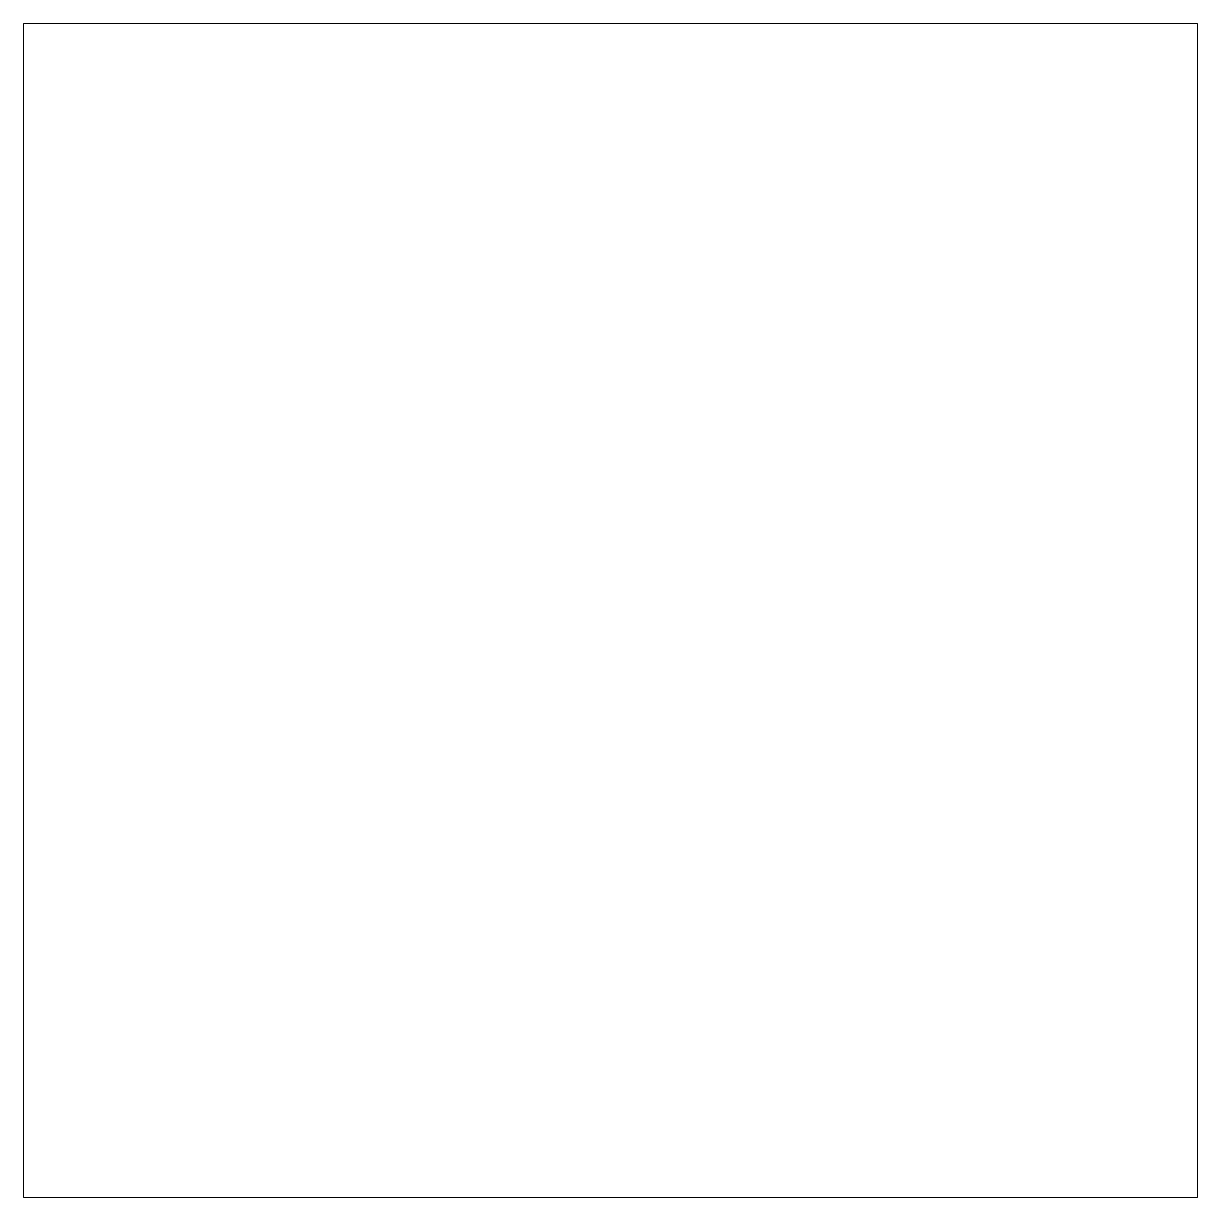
# Model space of a CAD drawing. Header units: millimetres. Extents: x -50 to 50, y -50 to 50.
import ezdxf

# ---------------------------------------------------------------- set-up
doc = ezdxf.new("R2010")
doc.units = ezdxf.units.MM
doc.header["$MEASUREMENT"] = 0
doc.layers.add('Katman 1', color=7, linetype='Continuous')

msp = doc.modelspace()

# ---------------------------------------------------------------- linework, layer by layer
at = {"layer": 'Katman 1', "color": 250, "lineweight": 20}
msp.add_lwpolyline([(-50, -50), (50, -50), (50, 50), (-50, 50), (-50, -50)], close=True, dxfattribs=at)

doc.saveas('drawing.dxf')
